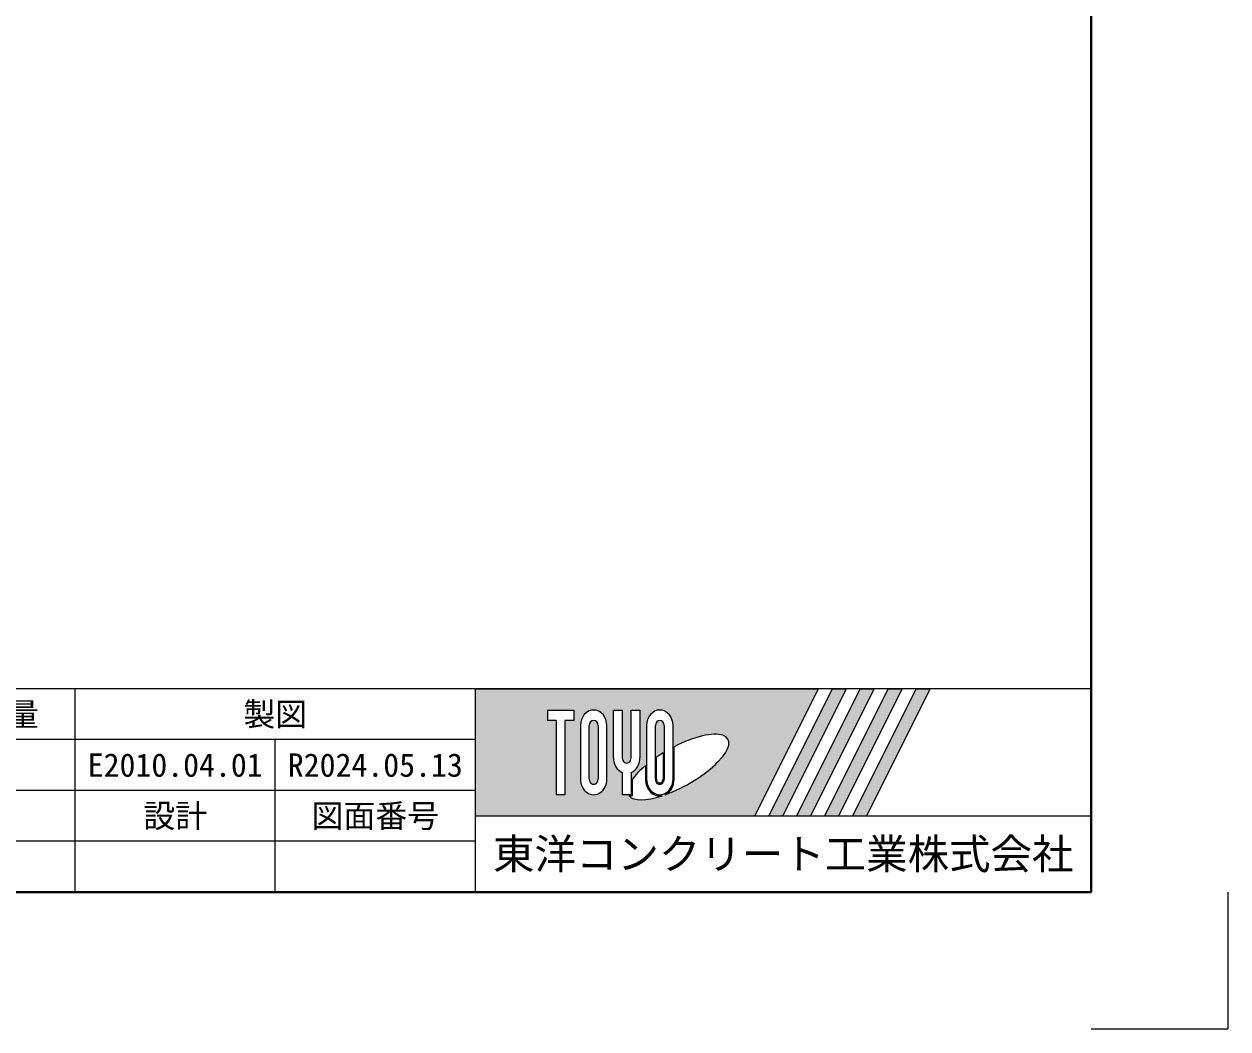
# Model space of a CAD drawing. Units: millimetres at full size, sheet at 1:20; details may follow other scales. Extents: x -25 to 4175, y 3413 to 9353.
# Drawn here: x 2415 to 4175, y 3413 to 4881 of the extents above; entities that cross this region are included whole.
import ezdxf
from ezdxf.enums import TextEntityAlignment as Align

# ---------------------------------------------------------------- set-up
doc = ezdxf.new("R2010")
doc.units = ezdxf.units.MM
doc.header["$LTSCALE"] = 20
for name, color, linetype, lineweight in [('Defpoints_3', 7, 'Continuous', 13), ('図枠', 7, 'Continuous', 5), ('補助線', 8, 'Continuous', 13)]:
    doc.layers.add(name, color=color, linetype=linetype, lineweight=lineweight)
doc.styles.add('ＭＳ ゴシック', font='')
doc.styles.get('ＭＳ ゴシック').set_extended_font_data('MS Gothic')

msp = doc.modelspace()

# ---------------------------------------------------------------- hatches: boundary and pattern name
at = {"layer": '図枠'}
h = msp.add_hatch(color=256, dxfattribs=at)
h.paths.add_polyline_path([(3074.6, 3909.92), (3074.6, 3724.29), (3482.98, 3724.29), (3575.79, 3909.92)])
edge = h.paths.add_edge_path(flags=16)
edge.add_ellipse((3371.11, 3795.65), major_axis=(72.73, 40.71), ratio=0.3471473, start_angle=-144.31122, end_angle=72.1899, ccw=False)
edge.add_ellipse((3344.17, 3778.08), major_axis=(0, 24.75), ratio=0.8463542, start_angle=-160.70346, end_angle=-90)
edge.add_line((3365.12, 3778.08), (3365.12, 3825.26))
edge = h.paths.add_edge_path(flags=16)
edge.add_ellipse((3344.17, 3856.14), major_axis=(0, 22.85), ratio=0.8463541, start_angle=-90, end_angle=90, ccw=False)
edge.add_line((3363.51, 3856.14), (3363.51, 3778.08))
edge.add_ellipse((3344.17, 3778.08), major_axis=(0, 22.85), ratio=0.8463541, start_angle=90, end_angle=-90, ccw=False)
edge.add_line((3324.84, 3778.08), (3324.84, 3856.14))
edge = h.paths.add_edge_path(flags=16)
edge.add_line((3350.62, 3856.14), (3350.62, 3778.08))
edge.add_ellipse((3344.17, 3778.08), major_axis=(0, 7.62), ratio=0.8463541, start_angle=90, end_angle=-90, ccw=False)
edge.add_line((3337.73, 3778.08), (3337.73, 3856.14))
edge.add_ellipse((3344.17, 3856.14), major_axis=(0, 7.62), ratio=0.8463541, start_angle=-90, end_angle=90, ccw=False)
edge = h.paths.add_edge_path(flags=16)
edge.add_line((3349.01, 3816.24), (3349.01, 3778.08))
edge.add_ellipse((3344.17, 3778.08), major_axis=(0, 5.71), ratio=0.8463542, start_angle=90, end_angle=-90, ccw=False)
edge.add_line((3339.34, 3778.08), (3339.34, 3809.99))
edge.add_ellipse((3371.11, 3795.65), major_axis=(72.73, 40.71), ratio=0.3471473, start_angle=107.79174, end_angle=126.47132, ccw=False)
edge = h.paths.add_edge_path(flags=16)
edge.add_line((3315.17, 3878.98), (3315.17, 3809.02))
edge.add_ellipse((3295.83, 3809.02), major_axis=(0, 22.85), ratio=0.8463541, start_angle=-163.34117, end_angle=-90, ccw=False)
edge.add_line((3302.28, 3787.48), (3302.28, 3755.23))
edge.add_line((3302.28, 3755.23), (3289.39, 3755.23))
edge.add_line((3289.39, 3755.23), (3289.39, 3787.48))
edge.add_ellipse((3295.83, 3809.02), major_axis=(0, 22.85), ratio=0.8463541, start_angle=90, end_angle=163.34117, ccw=False)
edge.add_line((3276.5, 3809.02), (3276.5, 3878.98))
edge.add_line((3276.5, 3878.98), (3289.39, 3878.98))
edge.add_line((3289.39, 3878.98), (3289.39, 3809.02))
edge.add_ellipse((3295.83, 3809.02), major_axis=(0, 7.62), ratio=0.8463541, start_angle=90, end_angle=-90)
edge.add_line((3302.28, 3809.02), (3302.28, 3878.98))
edge.add_line((3302.28, 3878.98), (3315.17, 3878.98))
edge = h.paths.add_edge_path(flags=16)
edge.add_line((3323.23, 3797.78), (3323.23, 3778.08))
edge.add_ellipse((3344.17, 3778.08), major_axis=(0, 24.75), ratio=0.8463542, start_angle=90, end_angle=-171.54427)
edge.add_ellipse((3371.11, 3795.65), major_axis=(72.73, 40.71), ratio=0.3471473, start_angle=-178.64954, end_angle=-148.29244, ccw=False)
edge.add_line((3299.5, 3753.33), (3303.89, 3753.33))
edge.add_line((3303.89, 3753.33), (3303.89, 3777.46))
edge.add_ellipse((3371.11, 3795.65), major_axis=(72.73, 40.71), ratio=0.3471473, start_angle=148.21912, end_angle=165.90812, ccw=False)
edge = h.paths.add_edge_path(flags=16)
edge.add_ellipse((3247.49, 3856.14), major_axis=(0, 22.85), ratio=0.8463541, start_angle=-90, end_angle=90, ccw=False)
edge.add_line((3266.83, 3856.14), (3266.83, 3778.08))
edge.add_ellipse((3247.49, 3778.08), major_axis=(0, 22.85), ratio=0.8463541, start_angle=90, end_angle=-90, ccw=False)
edge.add_line((3228.16, 3778.08), (3228.16, 3856.14))
edge = h.paths.add_edge_path(flags=16)
edge.add_line((3253.94, 3856.14), (3253.94, 3778.08))
edge.add_ellipse((3247.49, 3778.08), major_axis=(0, 7.62), ratio=0.8463541, start_angle=90, end_angle=-90, ccw=False)
edge.add_line((3241.05, 3778.08), (3241.05, 3856.14))
edge.add_ellipse((3247.49, 3856.14), major_axis=(0, 7.62), ratio=0.8463541, start_angle=-90, end_angle=90, ccw=False)
h.paths.add_polyline_path([(3218.49, 3878.98), (3218.49, 3863.75), (3205.6, 3863.75), (3205.6, 3755.23), (3192.71, 3755.23), (3192.71, 3863.75), (3179.82, 3863.75), (3179.82, 3878.98)], flags=16)
for points in [[(3503.4, 3724.29), (3523.81, 3724.29), (3616.63, 3909.92), (3596.21, 3909.92)], [(3657.46, 3909.92), (3637.05, 3909.92), (3544.23, 3724.29), (3564.65, 3724.29)], [(3698.3, 3909.92), (3677.88, 3909.92), (3585.07, 3724.29), (3605.49, 3724.29)], [(3739.14, 3909.92), (3718.72, 3909.92), (3625.91, 3724.29), (3646.33, 3724.29)]]:
    msp.add_hatch(color=256, dxfattribs=at).paths.add_polyline_path(points)

# ---------------------------------------------------------------- linework, layer by layer
at = {"layer": 'Defpoints_3'}
for p in [(4174.6, 3612.92), (3974.6, 3412.92)]:
    msp.add_line(p, (4174.6, 3412.92), dxfattribs=at)
at = {"layer": '図枠', "lineweight": 40}
for p in [(3974.6, 9152.92), (374.6, 3612.92)]:
    msp.add_line(p, (3974.6, 3612.92), dxfattribs=at)
at = {"layer": '図枠', "lineweight": 13}
for p, q in [((3974.6, 3909.92), (374.6, 3909.92)), ((2489.6, 3612.92), (2489.6, 3909.92)), ((3074.6, 3612.92), (3074.6, 3909.92)), ((3074.6, 3835.67), (2197.1, 3835.67)), ((2782.1, 3612.92), (2782.1, 3835.67)), ((3074.6, 3761.42), (374.6, 3761.42)), ((3074.6, 3687.17), (2197.1, 3687.17))]:
    msp.add_line(p, q, dxfattribs=at)
at = {"layer": '図枠'}
for p, q in [((3074.6, 3909.92), (3575.79, 3909.92)), ((3575.79, 3909.92), (3482.98, 3724.29)), ((3596.21, 3909.92), (3503.4, 3724.29)), ((3616.63, 3909.92), (3523.81, 3724.29)), ((3637.05, 3909.92), (3544.23, 3724.29)), ((3657.46, 3909.92), (3564.65, 3724.29)), ((3677.88, 3909.92), (3585.07, 3724.29)), ((3596.21, 3909.92), (3616.63, 3909.92)), ((3698.3, 3909.92), (3605.49, 3724.29)), ((3718.72, 3909.92), (3625.91, 3724.29)), ((3637.05, 3909.92), (3657.46, 3909.92)), ((3739.14, 3909.92), (3646.33, 3724.29)), ((3677.88, 3909.92), (3698.3, 3909.92)), ((3718.72, 3909.92), (3739.14, 3909.92)), ((3179.82, 3878.98), (3179.82, 3863.75)), ((3179.82, 3878.98), (3218.49, 3878.98)), ((3218.49, 3878.98), (3218.49, 3863.75)), ((3276.5, 3878.98), (3289.39, 3878.98)), ((3276.5, 3809.02), (3276.5, 3878.98)), ((3289.39, 3878.98), (3289.39, 3809.02)), ((3302.28, 3878.98), (3315.17, 3878.98)), ((3302.28, 3809.02), (3302.28, 3878.98)), ((3315.17, 3878.98), (3315.17, 3809.02)), ((3192.71, 3863.75), (3179.82, 3863.75)), ((3192.71, 3863.75), (3192.71, 3755.23)), ((3205.6, 3863.75), (3205.6, 3755.23)), ((3218.49, 3863.75), (3205.6, 3863.75)), ((3228.16, 3856.14), (3228.16, 3778.08)), ((3241.05, 3778.08), (3241.05, 3856.14)), ((3253.94, 3856.14), (3253.94, 3778.08)), ((3266.83, 3778.08), (3266.83, 3856.14)), ((3324.84, 3856.14), (3324.84, 3778.08)), ((3337.73, 3778.08), (3337.73, 3856.14)), ((3350.62, 3856.14), (3350.62, 3778.08)), ((3363.51, 3778.08), (3363.51, 3856.14)), ((3365.12, 3778.08), (3365.12, 3825.26)), ((3339.34, 3778.08), (3339.34, 3809.99)), ((3349.01, 3816.24), (3349.01, 3778.08)), ((3289.39, 3787.48), (3289.39, 3755.23)), ((3302.28, 3787.48), (3302.28, 3755.23)), ((3323.23, 3797.78), (3323.23, 3778.08)), ((3303.89, 3777.46), (3303.89, 3753.33)), ((3205.6, 3755.23), (3192.71, 3755.23)), ((3302.28, 3755.23), (3289.39, 3755.23)), ((3299.5, 3753.33), (3303.89, 3753.33)), ((3074.6, 3724.29), (3482.98, 3724.29)), ((3503.4, 3724.29), (3523.81, 3724.29)), ((3544.23, 3724.29), (3564.65, 3724.29)), ((3585.07, 3724.29), (3605.49, 3724.29)), ((3625.91, 3724.29), (3646.33, 3724.29))]:
    msp.add_line(p, q, dxfattribs=at)
for centre, major_axis, ratio, start_param, end_param in [((3247.49, 3856.14), (0, 22.85), 0.846354, 4.712389, 7.8539816), ((3344.17, 3856.14), (0, 22.85), 0.846354, 4.712389, 7.8539816), ((3247.49, 3856.14), (0, 7.62), 0.846354, 4.712389, 7.8539816), ((3344.17, 3856.14), (0, 7.62), 0.846354, 4.712389, 7.8539816), ((3371.11, 3795.65), (72.73, 40.71), 0.347147, 4.2621853, 7.7429163), ((3295.83, 3809.02), (0, 22.85), 0.846354, 1.5707963, 2.8017557), ((3295.83, 3809.02), (0, 7.62), 0.846354, 1.5707963, 4.712389), ((3295.83, 3809.02), (0, 22.85), 0.846354, 3.4814296, 4.712389), ((3371.11, 3795.65), (72.73, 40.71), 0.347147, 1.6817405, 1.8219833), ((3371.11, 3795.65), (72.73, 40.71), 0.347147, 2.0815197, 2.5155126), ((3247.49, 3778.08), (0, 22.85), 0.846354, 1.5707963, 4.712389), ((3247.49, 3778.08), (0, 7.62), 0.846354, 1.5707963, 4.712389), ((3344.17, 3778.08), (0, 24.75), 0.846354, 1.5707963, 3.3154679), ((3344.17, 3778.08), (0, 22.85), 0.846354, 1.5707963, 4.712389), ((3344.17, 3778.08), (0, 7.62), 0.846354, 1.5707963, 4.712389), ((3344.17, 3778.08), (0, 5.71), 0.846354, 1.5707963, 4.712389), ((3344.17, 3778.08), (0, 24.75), 0.846354, 3.5338438, 4.712389), ((3371.11, 3795.65), (72.73, 40.71), 0.347147, 3.2093975, 4.2004451)]:
    msp.add_ellipse(centre, major_axis=major_axis, ratio=ratio, start_param=start_param, end_param=end_param, dxfattribs=at)
at = {"layer": '補助線'}
msp.add_line((3074.6, 3724.29), (3974.6, 3724.29), dxfattribs=at)

# ---------------------------------------------------------------- texts
at = {"layer": '図枠', "style": 'ＭＳ ゴシック'}
for s, height, p in [('参考質量', 34.18, (2343.35, 3872.79)), ('製図', 34.18, (2782.1, 3872.79)), ('E2010.04.01', 34.18, (2635.85, 3798.54)), ('R2024.05.13', 34.18, (2928.35, 3798.54)), ('設計', 34.18, (2635.85, 3724.29)), ('図面番号', 34.18, (2928.35, 3724.29)), ('東洋コンクリート工業株式会社', 44.43, (3524.6, 3668.61))]:
    msp.add_text(s, height=height, dxfattribs=at).set_placement(p, align=Align.MIDDLE_CENTER)

doc.saveas('drawing.dxf')
